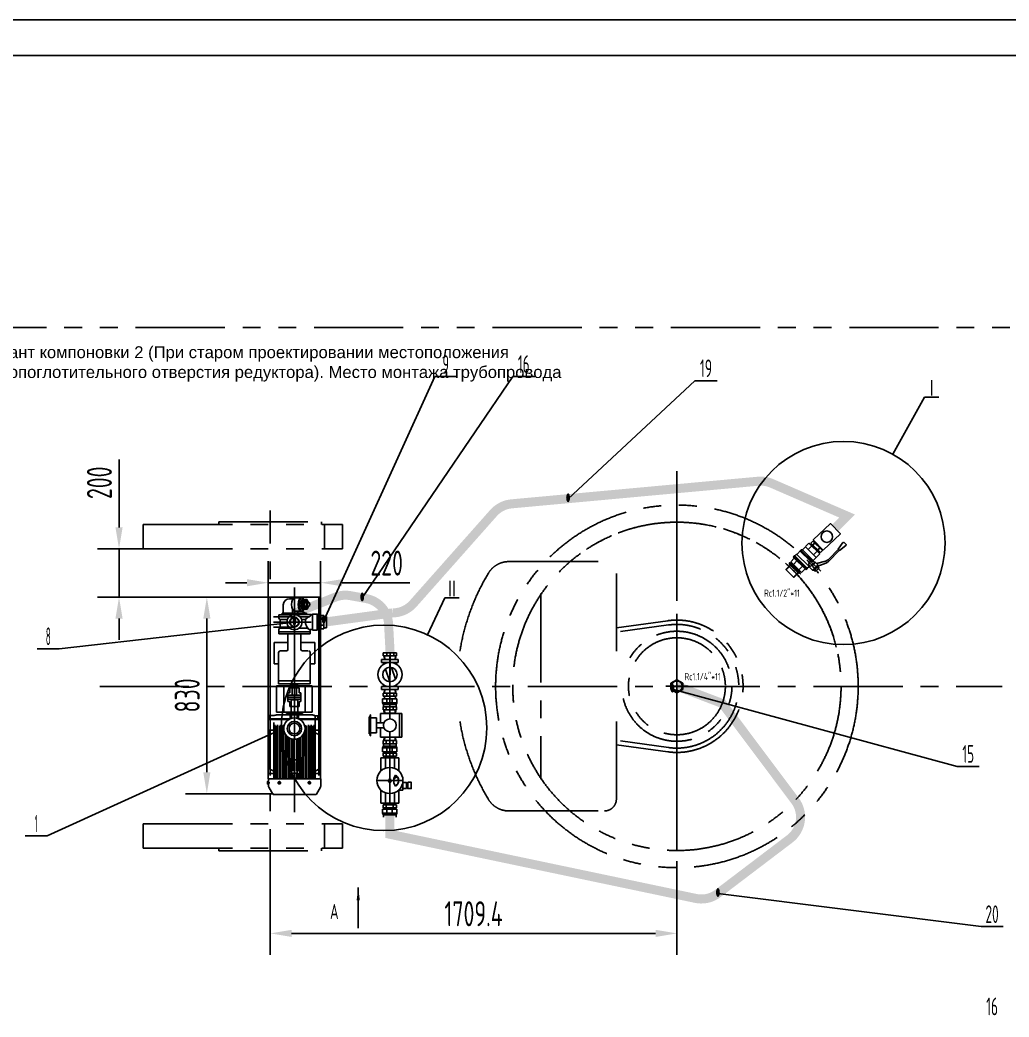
# Model space of a CAD drawing. Header units: millimetres. Extents: x 0 to 12600, y 0 to 8910.
# Drawn here: x 6326 to 10484, y 4719 to 8910 of the extents above; entities that cross this region are included whole.
import ezdxf
from ezdxf.enums import TextEntityAlignment as Align

# ---------------------------------------------------------------- set-up
doc = ezdxf.new("R2010")
doc.units = ezdxf.units.MM
doc.header["$LTSCALE"] = 300
for name, pattern in [('AM_ISO02W050x2', [3.75, 3, -0.75]), ('CENTER', [7, 4, -1, 1, -1]), ('CENTER2', [28.575, 19.05, -3.175, 3.175, -3.175]), ('F', [0.75, 0.5, -0.25]), ('G', [2, 1.25, -0.25, 0.25, -0.25]), ('K', [2.5, 1.25, -0.25, 0.25, -0.25, 0.25, -0.25])]:
    doc.linetypes.add(name, pattern=pattern)
for name, color, linetype in [('01', 7, 'Continuous'), ('02', 1, 'Continuous'), ('04', 2, 'F'), ('05', 4, 'G'), ('07', 6, 'K'), ('08', 1, 'Continuous'), ('1', 7, 'Continuous'), ('11', 3, 'Continuous'), ('2', 1, 'Continuous'), ('4', 4, 'CENTER'), ('图表层', 7, 'Continuous'), ('标注线', 3, 'Continuous'), ('虚线层', 2, 'AM_ISO02W050x2'), ('长中心线', 1, 'CENTER2')]:
    doc.layers.add(name, color=color, linetype=linetype)
doc.styles.get("Standard").update_dxf_attribs({"font": 'isocp', "width": 0.707, "bigfont": 'intecad.shx'})
doc.dimstyles.new('INTE', dxfattribs={"dimscale": 30, "dimtxt": 3.5, "dimasz": 3, "dimexe": 3, "dimexo": 0, "dimgap": 1, "dimtad": 1, "dimdsep": 46, "dimtxsty": 'Standard', "dimcen": 0, "dimclrd": 1, "dimclre": 1, "dimclrt": 3, "dimadec": 0, "dimazin": 0, "dimtfac": 1, "dimtmove": 0, "dimatfit": 0, "dimfxl": 1, "dimarcsym": 0})

# ---------------------------------------------------------------- blocks, each defined once
blk = doc.blocks.new('*U533')
at = {"layer": '01'}
for p, q in [((0, 27.7), (-25, 13.3)), ((-25, 13.3), (-25, 0)), ((-25, -13.3), (-25, 0)), ((25, 13.3), (0, 27.7)), ((25, 0), (25, 13.3)), ((25, 0), (25, -13.3)), ((0, -27.7), (-25, -13.3)), ((25, -13.3), (0, -27.7))]:
    blk.add_line(p, q, dxfattribs=at)
at = {"layer": '05'}
for p, q in [((-26.7, 0), (27.5, 0)), ((0, 29.3), (0, -28.9))]:
    blk.add_line(p, q, dxfattribs=at)
blk = doc.blocks.new('*D570')
at = {"layer": '08', "color": 1, "lineweight": -2}
for p, q in [((6742.7, 6776.8), (6742.7, 7062.3)), ((6844.7, 6686.8), (6652.7, 6686.8)), ((6742.7, 6483.9), (6742.7, 6686.8)), ((7370, 6483.9), (6652.7, 6483.9)), ((6742.7, 6393.9), (6742.7, 6303.9))]:
    blk.add_line(p, q, dxfattribs=at)
at = {"layer": '08', "color": 1}
for points in [[(6727.7, 6776.8), (6757.7, 6776.8), (6742.7, 6686.8)], [(6727.7, 6393.9), (6757.7, 6393.9), (6742.7, 6483.9)]]:
    blk.add_solid(points, dxfattribs=at)
at = {"layer": 'Defpoints', "color": 0}
for p in [(6742.7, 6686.8), (6844.7, 6686.8), (7370, 6483.9)]:
    blk.add_point(p, dxfattribs=at)
at = {"layer": '08', "color": 3, "insert": (6660.2, 6964.6), "char_height": 105, "attachment_point": 5, "rotation": 90}
blk.add_mtext('200', dxfattribs=at)
blk = doc.blocks.new('*D571')
at = {"layer": '08', "color": 1, "lineweight": -2}
for p, q in [((7378.3, 5369.9), (7378.3, 4980.7)), ((9087.7, 5374.7), (9087.7, 4980.7)), ((7468.3, 5070.7), (8997.7, 5070.7))]:
    blk.add_line(p, q, dxfattribs=at)
at = {"layer": '08', "color": 1}
for points in [[(7468.3, 5085.7), (7468.3, 5055.7), (7378.3, 5070.7)], [(8997.7, 5085.7), (8997.7, 5055.7), (9087.7, 5070.7)]]:
    blk.add_solid(points, dxfattribs=at)
at = {"layer": 'Defpoints', "color": 0}
for p in [(7378.3, 5369.9), (9087.7, 5374.7), (9087.7, 5070.7)]:
    blk.add_point(p, dxfattribs=at)
at = {"layer": '08', "color": 3, "insert": (8233, 5153.2), "char_height": 105, "attachment_point": 5}
blk.add_mtext('1709.4', dxfattribs=at)
blk = doc.blocks.new('4')
for p, q in [((-477.8, 88), (-477.8, 0)), ((-476.3, 90.7), (-447.5, 107.3)), ((-411.7, 109.2), (-440.5, 109.2)), ((-411.7, -110.8), (-411.7, 109.2)), ((-162.3, 110), (-162.3, 103.3)), ((-145.4, 92.5), (-145.4, 105.5)), ((-424.6, 60.1), (-431.7, 67.2)), ((-143.7, 76.2), (-143.7, -33.9)), ((-477.8, -89.7), (-477.8, 0)), ((-77.8, 12.3), (-77.8, -12.3)), ((-143.7, -76.7), (-143.7, -33.9)), ((-137.8, -33.9), (-143.7, -33.9)), ((-424.6, -60), (-431.7, -67.1)), ((-476.3, -92.3), (-447.5, -108.9)), ((-411.7, -110.8), (-440.5, -110.8)), ((-411.7, -110.8), (-411.7, -109.1)), ((-170.9, -89.7), (-170.8, -89.7))]:
    blk.add_line(p, q)
for centre in [(-428.6, 63.2), (-428.6, -63.1)]:
    blk.add_circle(centre, 5.08)
for centre, radius, start, end in [((-474.6, 88), 3.13, 120, 180), ((-440.5, 95), 14.1, 90, 120), ((-158.9, 76.7), 15.2, 357.7621, 27.4997), ((-158.9, -76.7), 15.2, 350.2892, 3.5101), ((-158.9, -76.7), 15.2, 350.2892, 3.5101), ((-474.6, -89.7), 3.13, 180, 240), ((-440.5, -96.7), 14.1, 240, 270)]:
    blk.add_arc(centre, radius, start, end)
at = {"layer": '01'}
for p, q in [((-433.7, 110.5), (-433.7, 113)), ((-433.7, 109.2), (-433.7, 110.5)), ((-433.7, 110.5), (-428.6, 110.5)), ((-428.6, 109.2), (-433.7, 109.2)), ((-429.3, 113.6), (-433.1, 113.6)), ((-429.3, 112.4), (-429.3, 113.6)), ((-429.3, 112.4), (-428.6, 112.4)), ((-428.6, 112.4), (-427.9, 112.4)), ((-428.6, 110.5), (-423.5, 110.5)), ((-423.5, 109.2), (-428.6, 109.2)), ((-427.9, 113.6), (-427.9, 112.4)), ((-424.1, 113.6), (-427.9, 113.6)), ((-423.5, 113), (-423.5, 110.5)), ((-423.5, 110.5), (-423.5, 109.2)), ((-411.7, 110), (-390.1, 110)), ((-208.9, 86.6), (-411.7, 86.6)), ((-390.1, 110), (-390.1, 86.6)), ((-379.9, 86.6), (-370.6, 105.7)), ((-370.6, 105.7), (-226.7, 105.7)), ((-218.8, 86.6), (-226.7, 105.7)), ((-175.9, 86.6), (-208.9, 86.6)), ((-207.2, 110), (-207.2, 86.6)), ((-162.3, 110), (-207.2, 110)), ((-159.8, 103.3), (-162.3, 103.3)), ((-162.3, 103.3), (-162.3, 23.4)), ((-432.6, 66.3), (-425.5, 59.2)), ((-189.4, 49.8), (-189.4, 45.8)), ((-388.4, 14.4), (-409.5, 14.4)), ((-409.5, 8.5), (-388.4, 8.5)), ((-143.7, -33.9), (-143.7, 34)), ((-137.8, -14), (-137.8, 17)), ((-79.5, 14), (-137.8, 14)), ((-79.5, 14), (-77.8, 12.3)), ((-79.5, -14), (-79.5, 14)), ((278.6, -71), (278.6, 0)), ((-409.5, -8.4), (-388.4, -8.4)), ((-388.4, -14.3), (-409.5, -14.3)), ((-162.3, -23.4), (-162.3, -86.6)), ((-137.8, -14), (-79.5, -14)), ((-79.5, -14), (-77.8, -12.3)), ((-432.6, -66.2), (-425.5, -59)), ((-189.4, -49.8), (-189.4, -45.8)), ((-159.8, -85.8), (-159.8, -79.3)), ((215, -71), (215, -63.5)), ((246.8, -76), (220, -76)), ((246.8, -76), (273.6, -76)), ((-208.9, -86.6), (-411.7, -86.6)), ((-411.7, -110), (-390.1, -110)), ((-390.1, -110), (-390.1, -86.6)), ((-379.9, -86.6), (-370.6, -105.7)), ((-370.6, -105.7), (-226.7, -105.7)), ((-218.8, -86.6), (-226.7, -105.7)), ((-175.9, -86.6), (-208.9, -86.6)), ((-207.2, -110), (-207.2, -86.6)), ((-163.2, -110), (-207.2, -110))]:
    blk.add_line(p, q, dxfattribs=at)
at = {"layer": '01', "ltscale": 8}
for p, q in [((72, 85.7), (72, 66.4)), ((72, 85.7), (161, 85.7)), ((161, 85.7), (161, 27.3)), ((-12.7, 66.4), (-12.7, 0)), ((119.2, 66.4), (-12.7, 66.4)), ((0, 66.4), (0, 0)), ((125.5, 60), (125.5, 52)), ((125.5, 57.1), (125.5, 33.6)), ((197.7, 0), (197.7, 65.8)), ((215.3, 65.8), (197.7, 65.8)), ((205.5, 65.8), (205.5, 0)), ((258, 59.4), (221.7, 59.4)), ((221.7, 59.4), (221.7, 19.5)), ((258, 59.4), (258, 29.8)), ((274.8, 65.8), (264.4, 65.8)), ((269.3, 65.8), (269.3, 22.4)), ((274.8, 65.8), (278, 65.8)), ((278, 65.8), (278, 0)), ((278, 51), (284.9, 51)), ((281.5, 51), (281.5, 0)), ((284.9, 51), (284.9, 0)), ((284.9, 46.8), (319.5, 46.8)), ((-18.6, 12.8), (-18.6, -12.8)), ((-18.6, 12.8), (-12.7, 12.8)), ((-12.7, -66.4), (-12.7, 0)), ((0, -66.4), (0, 0)), ((131.9, 27.3), (197.7, 27.3)), ((197.7, -65.5), (197.7, 0)), ((205.5, -65.5), (205.5, 0)), ((281.5, -51), (281.5, 0)), ((299.5, 7.7), (284.9, 7.7)), ((284.9, -51), (284.9, 0)), ((292.4, 0), (292.4, -31.6)), ((345, 21.3), (345, 6.2)), ((349.4, 0), (349.4, -31.6)), ((-18.6, -12.8), (-12.7, -12.8)), ((125.5, -57.1), (125.5, -33.6)), ((131.9, -27.3), (197.7, -27.3)), ((161, -27.3), (161, -85.7)), ((221.7, -19.5), (221.7, -53.6)), ((258, -36.3), (258, -44.9)), ((269.3, -22.4), (269.3, -61.6)), ((292.4, -12.3), (284.9, -16.2)), ((293.3, -34.4), (284.9, -43.5)), ((320.9, -24.9), (300.8, -31.5)), ((320.9, -27.1), (300.8, -33.8)), ((300.8, -31.5), (300.8, -45.8)), ((300.8, -38.6), (300.8, -53)), ((320.9, -34.8), (307.3, -39.8)), ((320.9, -36.8), (307.3, -41.7)), ((307.3, -39.8), (307.3, -49.9)), ((320.9, -24.9), (341.1, -31.5)), ((320.9, -24.9), (320.9, -27.1)), ((320.9, -24.9), (320.9, -27.1)), ((320.9, -27.1), (341.1, -33.8)), ((320.9, -32), (320.9, -34.3)), ((320.9, -32), (320.9, -34.3)), ((320.9, -34.8), (334.5, -39.8)), ((320.9, -36.8), (334.5, -41.7)), ((334.5, -39.8), (334.5, -49.9)), ((341.1, -31.5), (341.1, -45.8)), ((341.1, -38.6), (341.1, -53)), ((119.2, -66.4), (-12.7, -66.4)), ((72, -66.4), (72, -85.7)), ((215, -65.5), (197.7, -65.5)), ((278.6, -51), (284.9, -51)), ((305.3, -54.9), (300.8, -53.4)), ((311.8, -51.6), (307.3, -49.9)), ((311.8, -45.8), (311.8, -60.7)), ((329.8, -45.8), (329.8, -60.2)), ((329.8, -51.7), (334.5, -49.9)), ((336.5, -54.9), (341.1, -53.4)), ((72, -85.7), (161, -85.7))]:
    blk.add_line(p, q, dxfattribs=at)
at = {"layer": '01', "color": 4, "linetype": 'CENTER', "ltscale": 8}
blk.add_line((246.8, 69.8), (246.8, -69.8), dxfattribs=at)
at = {"layer": '01'}
for centre, radius in [((-200.7, 0), 45), ((-200.7, 0), 30.2), ((-200.7, 0), 22.5), ((246.8, 0), 31.8), ((246.8, 0), 18.5)]:
    blk.add_circle(centre, radius, dxfattribs=at)
for centre, radius, start, end in [((-433.1, 113), 0.612, 90, 179.9572), ((-424.1, 113), 0.612, 0.0428, 90), ((253, -36.3), 5, 0, 99.7143), ((-158.9, -76.7), 15.2, 319.7287, 350.1542), ((220, -63.5), 5, 125.8678, 180), ((220, -71), 5, 180, 270), ((216.7, -53.6), 5, 305.1437, 0), ((263, -44.9), 5, 180, 235.0299), ((273.6, -71), 5, 270, 0)]:
    blk.add_arc(centre, radius, start, end, dxfattribs=at)
at = {"layer": '01', "ltscale": 8}
for centre, radius, start, end in [((119.2, 60), 6.37, 0, 90), ((215.3, 59.4), 6.37, 0, 90), ((264.4, 59.4), 6.37, 90, 180), ((319.5, 21.3), 25.5, 0, 90), ((131.9, 33.6), 6.37, 180, 270), ((131.9, -33.6), 6.37, 90, 180), ((119.2, -60), 6.37, 270, 0)]:
    blk.add_arc(centre, radius, start, end, dxfattribs=at)
for centre, major_axis, ratio, start_param, end_param in [((320.9, 0), (-28.5, 0), 0.409375, 3.141593, 6.283185), ((320.9, -27.8), (-28.5, 0), 0.409375, 2.35649, 7.068288), ((320.9, -31.6), (-28.5, 0), 0.409375, 2.35649, 7.068288), ((320.9, -45.8), (-20.1, 0), 0.714833, 2.030456, 7.383194)]:
    blk.add_ellipse(centre, major_axis=major_axis, ratio=ratio, start_param=start_param, end_param=end_param, dxfattribs=at)
for centre in [(320.9, -45.8), (320.9, -60.2)]:
    blk.add_ellipse(centre, major_axis=(9.05, 0), ratio=0.505987, dxfattribs=at)
at = {"layer": '01'}
for points, knots in [([(217.1, -59.5), (222.5, -55.6), (231.6, -49.4), (246.2, -45), (261.4, -47), (268.3, -58.7), (272.7, -69.2), (277.1, -70.3), (278.6, -70.5)], [4.070801, 4.070801, 4.070801, 4.070801, 23.931963, 37.076918, 49.261635, 66.195937, 75.740076, 80.078178, 80.078178, 80.078178, 80.078178]), ([(260.1, -49), (264.2, -51.8), (268.5, -59.3), (272.7, -69.2), (277.1, -70.3), (278.6, -70.5)], [50.985473, 50.985473, 50.985473, 50.985473, 66.195937, 75.740076, 80.078178, 80.078178, 80.078178, 80.078178])]:
    blk.add_open_spline(points, degree=3, knots=knots, dxfattribs=at)
blk.add_open_spline([(217.1, -59.5), (217.9, -58.9), (218.7, -58.3), (219.5, -57.7)], degree=3, dxfattribs=at)
at = {"layer": '04', "color": 0, "linetype": 'ByBlock', "ltscale": 8}
for p, q in [((-59.8, 9.1), (-59.8, -9.1)), ((-59.8, 9.1), (-18.6, 9.1)), ((-59.8, -9.1), (-18.6, -9.1))]:
    blk.add_line(p, q, dxfattribs=at)
at = {"layer": '04'}
blk.add_arc((-158.9, -76.7), 15.2, 319.7287, 350.1542, dxfattribs=at)
at = {"layer": '05'}
for p, q in [((-428.6, 115.9), (-428.6, 103.7)), ((-428.6, 112.3), (-428.6, 107.6)), ((-424.2, 58.8), (-433.5, 68.1)), ((-428.6, 63.2), (-433, 58.8)), ((-428.6, 63.2), (-424.2, 67.6)), ((-424.2, -58.7), (-433.5, -68)), ((-428.6, -63.1), (-433, -58.7)), ((-428.6, -63.1), (-424.2, -67.5))]:
    blk.add_line(p, q, dxfattribs=at)
at = {"layer": '05', "ltscale": 30}
blk.add_line((-552.5, 0), (392.6, 0), dxfattribs=at)
at = {"layer": '1'}
for p, q in [((-409.5, 84.4), (-401.9, 84.1)), ((-409.5, 80.4), (-409.5, 84.4)), ((-257.7, 84.3), (-409.5, 84.4)), ((-401.9, 84.1), (-395.1, 84.1)), ((-401.9, 84.1), (-401.9, 80.7)), ((-395.1, 84.1), (-391.8, 83.7)), ((-395.1, 84.1), (-395.1, 80.7)), ((-189.4, 84.2), (-257.7, 84.3)), ((-207.2, 83.5), (-189.4, 84.2)), ((-189.4, 80.1), (-189.4, 84.2)), ((-145.4, 107.5), (-159.8, 107.5)), ((-159.8, 18.6), (-159.8, 107.5)), ((-158.1, 107.5), (-149.6, 107.5)), ((-145.4, 88.8), (-145.4, 107.5)), ((-145.4, 83.8), (-145.4, 107.5)), ((-409.5, 80.4), (-401.9, 80.7)), ((-409.5, 80.4), (-257.7, 80.2)), ((-409.5, 73.3), (-212.5, 73.5)), ((-409.5, 73.3), (-401.9, 73)), ((-409.5, 73.3), (-409.5, 69.3)), ((-409.5, 69.3), (-401.9, 69.6)), ((-207.2, 69.3), (-409.5, 69.3)), ((-409.5, 61.5), (-197.4, 61.7)), ((-409.5, 61.5), (-401.9, 61.2)), ((-409.5, 61.5), (-409.5, 57.4)), ((-409.5, 57.4), (-401.9, 57.7)), ((-193.5, 57.6), (-409.5, 57.4)), ((-409.5, 49.2), (-189.4, 49.8)), ((-409.5, 49.2), (-401.9, 48.9)), ((-409.5, 49.2), (-409.5, 45.2)), ((-189.4, 45.8), (-409.5, 45.2)), ((-409.5, 45.2), (-401.9, 45.5)), ((-401.9, 80.7), (-395.1, 80.7)), ((-401.9, 69.6), (-401.9, 73)), ((-401.9, 73), (-395.1, 73)), ((-401.9, 69.6), (-395.1, 69.6)), ((-401.9, 57.7), (-401.9, 61.2)), ((-401.9, 61.2), (-395.1, 61.2)), ((-401.9, 57.7), (-395.1, 57.7)), ((-401.9, 45.5), (-401.9, 48.9)), ((-401.9, 48.9), (-395.1, 48.9)), ((-401.9, 45.5), (-395.1, 45.5)), ((-395.1, 80.7), (-391.8, 81.2)), ((-395.1, 69.6), (-395.1, 73)), ((-395.1, 73), (-391.8, 72.5)), ((-395.1, 69.6), (-391.8, 69.9)), ((-395.1, 57.7), (-395.1, 61.2)), ((-395.1, 61.2), (-391.8, 60.6)), ((-395.1, 57.7), (-391.8, 58.1)), ((-395.1, 45.5), (-395.1, 48.9)), ((-395.1, 48.9), (-391.8, 48.4)), ((-395.1, 45.5), (-391.8, 45.9)), ((-391.8, 83.7), (-257.7, 83.6)), ((-391.8, 83.7), (-391.8, 81.2)), ((-257.7, 81), (-391.8, 81.2)), ((-211.3, 72.7), (-391.8, 72.5)), ((-391.8, 69.9), (-391.8, 72.5)), ((-391.8, 69.9), (-207.5, 70.2)), ((-197, 61.3), (-391.8, 60.6)), ((-391.8, 58.1), (-391.8, 60.6)), ((-391.8, 58.1), (-193.6, 57.8)), ((-189.4, 49.1), (-391.8, 48.4)), ((-391.8, 45.9), (-391.8, 48.4)), ((-391.8, 45.9), (-189.4, 46.5)), ((-257.7, 83.6), (-207.2, 83.5)), ((-207.2, 81), (-257.7, 81)), ((-257.7, 80.2), (-189.4, 80.1)), ((-212.5, 73.5), (-189.4, 73.5)), ((-207.2, 72.7), (-211.3, 72.7)), ((-207.5, 70.2), (-207.2, 70.2)), ((-207.2, 83.5), (-207.2, 81)), ((-207.2, 81), (-189.4, 80.1)), ((-207.2, 72.7), (-189.4, 73.5)), ((-207.2, 70.2), (-207.2, 72.7)), ((-207.2, 70.2), (-189.4, 69.5)), ((-189.4, 69.5), (-206.5, 69.4)), ((-197.4, 61.7), (-189.4, 61.7)), ((-197, 61.3), (-189.4, 61.7)), ((-193.6, 57.8), (-189.4, 57.6)), ((-189.4, 57.6), (-193.5, 57.6)), ((-189.4, 73.5), (-189.4, 69.5)), ((-189.4, 61.7), (-189.4, 57.6)), ((-409.5, 37.3), (-225.1, 37.9)), ((-409.5, 37.3), (-401.9, 37)), ((-409.5, 37.3), (-409.5, 33.2)), ((-230.5, 33.8), (-409.5, 33.2)), ((-409.5, 33.2), (-401.9, 33.6)), ((-409.5, 25.4), (-237.5, 26)), ((-409.5, 25.4), (-409.5, 21.4)), ((-240, 21.9), (-409.5, 21.4)), ((-409.5, -14.3), (-409.5, 14.4)), ((-401.9, 33.6), (-401.9, 37)), ((-401.9, 37), (-395.1, 37)), ((-401.9, 33.6), (-395.1, 33.6)), ((-401.9, 25.1), (-395.1, 25.1)), ((-401.9, 21.7), (-395.1, 21.7)), ((-395.1, 33.6), (-395.1, 37)), ((-395.1, 37), (-391.8, 36.5)), ((-395.1, 33.6), (-391.8, 33.9)), ((-395.1, 21.7), (-395.1, 25.1)), ((-395.1, 25.1), (-391.8, 24.6)), ((-395.1, 21.7), (-391.8, 22.1)), ((-226.2, 37.1), (-391.8, 36.5)), ((-391.8, 33.9), (-391.8, 36.5)), ((-391.8, 33.9), (-229.6, 34.5)), ((-238, 25.2), (-391.8, 24.6)), ((-391.8, 22.1), (-391.8, 24.6)), ((-391.8, 22.1), (-239.6, 22.6)), ((-388.4, 14.4), (-388.4, 0)), ((-388.4, -14.3), (-388.4, 0.1)), ((-379.9, 9.9), (-379.9, 13.8)), ((-371.5, 13.4), (-379.9, 13.8)), ((-379.9, 13.8), (-243.6, 13.8)), ((-371.5, 10.3), (-379.9, 9.9)), ((-244.6, 9.9), (-379.9, 9.9)), ((-379.9, 0), (-379.9, 2)), ((-371.5, 1.6), (-379.9, 2)), ((-379.9, 2), (-245.7, 2)), ((-379.9, 0.1), (-379.9, -1.9)), ((-371.5, 13.4), (-371.5, 11.9)), ((-243.7, 13.4), (-371.5, 13.4)), ((-371.5, 10.3), (-371.5, 11.9)), ((-244.5, 10.3), (-371.5, 10.3)), ((-371.5, 1.6), (-371.5, 0)), ((-245.7, 1.6), (-371.5, 1.6)), ((-371.5, -1.5), (-371.5, 0.1)), ((-143.7, 17.5), (-157.1, 17.5)), ((-156.1, 12), (-143.7, 12)), ((-137.8, 34), (-143.7, 34)), ((-137.8, 0), (-137.8, 34)), ((-137.8, -33.9), (-137.8, 0)), ((-409.5, -25.4), (-409.5, -21.4)), ((-240, -21.9), (-409.5, -21.4)), ((-409.5, -25.4), (-237.5, -26)), ((-409.5, -37.3), (-409.5, -33.2)), ((-409.5, -33.2), (-401.9, -33.6)), ((-230.5, -33.8), (-409.5, -33.2)), ((-409.5, -37.3), (-401.9, -37)), ((-409.5, -37.3), (-225.1, -37.9)), ((-401.9, -21.7), (-395.1, -21.7)), ((-401.9, -25.1), (-395.1, -25.1)), ((-401.9, -33.6), (-401.9, -37)), ((-401.9, -33.6), (-395.1, -33.6)), ((-401.9, -37), (-395.1, -37)), ((-395.1, -21.7), (-395.1, -25.1)), ((-395.1, -21.7), (-391.8, -22.1)), ((-395.1, -25.1), (-391.8, -24.6)), ((-395.1, -33.6), (-395.1, -37)), ((-395.1, -33.6), (-391.8, -33.9)), ((-395.1, -37), (-391.8, -36.5)), ((-391.8, -22.1), (-391.8, -24.6)), ((-391.8, -22.1), (-239.6, -22.6)), ((-238, -25.2), (-391.8, -24.6)), ((-391.8, -33.9), (-391.8, -36.5)), ((-391.8, -33.9), (-229.6, -34.5)), ((-226.2, -37.1), (-391.8, -36.5)), ((-371.5, -1.5), (-379.9, -1.9)), ((-379.9, -1.9), (-343.9, -1.9)), ((-379.9, -9.9), (-379.9, -13.8)), ((-371.5, -10.3), (-379.9, -9.9)), ((-244.6, -9.9), (-379.9, -9.9)), ((-371.5, -13.4), (-379.9, -13.8)), ((-379.9, -13.8), (-243.6, -13.8)), ((-343.9, -1.5), (-371.5, -1.5)), ((-371.5, -10.3), (-371.5, -11.9)), ((-244.5, -10.3), (-371.5, -10.3)), ((-371.5, -13.4), (-371.5, -11.9)), ((-243.7, -13.4), (-371.5, -13.4)), ((-162.3, -96.5), (-162.3, -23.4)), ((-159.8, -98.4), (-159.8, -18.6)), ((-143.7, -17.5), (-157.1, -17.5)), ((-156.1, -12), (-143.7, -12)), ((-409.5, -49.2), (-409.5, -45.2)), ((-409.5, -45.2), (-401.9, -45.5)), ((-189.4, -45.8), (-409.5, -45.2)), ((-409.5, -49.2), (-401.9, -48.9)), ((-409.5, -49.2), (-189.4, -49.8)), ((-409.5, -61.5), (-409.5, -57.4)), ((-409.5, -57.4), (-401.9, -57.7)), ((-193.5, -57.6), (-409.5, -57.4)), ((-409.5, -61.5), (-401.9, -61.2)), ((-409.5, -61.5), (-197.4, -61.7)), ((-409.5, -73.3), (-409.5, -69.3)), ((-409.5, -69.3), (-401.9, -69.6)), ((-207.2, -69.3), (-409.5, -69.3)), ((-409.5, -73.3), (-401.9, -73)), ((-409.5, -73.3), (-212.5, -73.5)), ((-409.5, -80.4), (-225.9, -80.2)), ((-409.5, -80.4), (-409.5, -84.4)), ((-409.5, -80.4), (-401.9, -80.7)), ((-401.9, -45.5), (-401.9, -48.9)), ((-401.9, -45.5), (-395.1, -45.5)), ((-401.9, -48.9), (-395.1, -48.9)), ((-401.9, -57.7), (-401.9, -61.2)), ((-401.9, -57.7), (-395.1, -57.7)), ((-401.9, -61.2), (-395.1, -61.2)), ((-401.9, -69.6), (-401.9, -73)), ((-401.9, -69.6), (-395.1, -69.6)), ((-401.9, -73), (-395.1, -73)), ((-401.9, -80.7), (-395.1, -80.7)), ((-401.9, -84.1), (-401.9, -80.7)), ((-395.1, -45.5), (-395.1, -48.9)), ((-395.1, -45.5), (-391.8, -45.9)), ((-395.1, -48.9), (-391.8, -48.4)), ((-395.1, -57.7), (-395.1, -61.2)), ((-395.1, -57.7), (-391.8, -58.1)), ((-395.1, -61.2), (-391.8, -60.6)), ((-395.1, -69.6), (-395.1, -73)), ((-395.1, -69.6), (-391.8, -69.9)), ((-395.1, -73), (-391.8, -72.5)), ((-395.1, -80.7), (-391.8, -81.2)), ((-395.1, -84.1), (-395.1, -80.7)), ((-395.1, -84.1), (-391.8, -83.7)), ((-391.8, -45.9), (-391.8, -48.4)), ((-391.8, -45.9), (-189.4, -46.5)), ((-189.4, -49.1), (-391.8, -48.4)), ((-391.8, -58.1), (-193.6, -57.8)), ((-391.8, -58.1), (-391.8, -60.6)), ((-197, -61.3), (-391.8, -60.6)), ((-391.8, -69.9), (-391.8, -72.5)), ((-391.8, -69.9), (-207.5, -70.2)), ((-211.3, -72.7), (-391.8, -72.5)), ((-228, -81), (-391.8, -81.2)), ((-391.8, -83.7), (-391.8, -81.2)), ((-391.8, -83.7), (-287.3, -83.6)), ((-287.3, -83.6), (-207.2, -83.5)), ((-207.2, -81), (-228, -81)), ((-225.9, -80.2), (-189.4, -80.1)), ((-212.5, -73.5), (-189.4, -73.5)), ((-207.2, -72.7), (-211.3, -72.7)), ((-207.5, -70.2), (-207.2, -70.2)), ((-207.2, -70.2), (-189.4, -69.5)), ((-207.2, -70.2), (-207.2, -72.7)), ((-207.2, -72.7), (-189.4, -73.5)), ((-207.2, -81), (-189.4, -80.1)), ((-207.2, -83.5), (-207.2, -81)), ((-207.2, -83.5), (-189.4, -84.2)), ((-189.4, -69.5), (-206.5, -69.4)), ((-197.4, -61.7), (-189.4, -61.7)), ((-197, -61.3), (-189.4, -61.7)), ((-193.6, -57.8), (-189.4, -57.6)), ((-189.4, -57.6), (-193.5, -57.6)), ((-189.4, -61.7), (-189.4, -57.6)), ((-189.4, -73.5), (-189.4, -69.5)), ((-189.4, -80.1), (-189.4, -84.2)), ((-163.2, -74.2), (-163.2, -110)), ((-163.2, -74.2), (-159.8, -74.2)), ((-409.5, -84.4), (-401.9, -84.1)), ((-228, -84.3), (-409.5, -84.4)), ((-401.9, -84.1), (-395.1, -84.1)), ((-189.4, -84.2), (-228, -84.2)), ((-147.3, -86.6), (-175.9, -86.6)), ((-163.2, -96.5), (-162.3, -96.5)), ((-162.3, -91), (-162.3, -95.2)), ((-147.1, -98.4), (-159.8, -98.4)), ((-147.1, -86.4), (-147.1, -98.4))]:
    blk.add_line(p, q, dxfattribs=at)
at = {"layer": '2'}
blk.add_line((-145.4, 107.5), (-145.4, 104.1), dxfattribs=at)
at = {"layer": '4'}
for p, q in [((-257.7, 82.8), (-411.6, 82.8)), ((-208.6, 70.9), (-411.6, 70.9)), ((-194.9, 59), (-411.6, 59.1)), ((-189.4, 47.2), (-411.6, 47.2)), ((-184.5, 82.7), (-257.7, 82.8)), ((-184.5, 70.9), (-208.6, 70.9)), ((-184.5, 59), (-194.8, 59)), ((-184.5, 47.2), (-185.5, 47.2)), ((-239.1, 23.5), (-411.7, 23.5)), ((-228.6, 35.4), (-411.6, 35.4)), ((-244.1, 11.9), (-384.7, 11.9)), ((-239.1, -23.5), (-411.7, -23.5)), ((-228.6, -35.4), (-411.6, -35.4)), ((-244.1, -11.9), (-384.7, -11.9)), ((-189.4, -47.2), (-411.6, -47.2)), ((-194.9, -59), (-411.6, -59.1)), ((-208.6, -70.9), (-411.6, -70.9)), ((-228, -82.7), (-411.6, -82.8)), ((-184.5, -82.7), (-228, -82.7)), ((-184.5, -70.9), (-208.6, -70.9)), ((-184.5, -59), (-194.8, -59))]:
    blk.add_line(p, q, dxfattribs=at)
at = {"layer": '4', "ltscale": 5}
for p, q in [((-332.5, 7.7), (-332.5, -7.3)), ((-69.9, 0), (-155.7, 0)), ((-265.4, -74.9), (-250.3, -74.9))]:
    blk.add_line(p, q, dxfattribs=at)
at = {"layer": '图表层'}
for p, q in [((-398.4, 110), (351.6, 110)), ((351.6, 110), (351.6, -110)), ((-398.4, -110), (351.6, -110))]:
    blk.add_line(p, q, dxfattribs=at)
at = {"layer": '标注线'}
for p, q in [((-21.8, 75), (-131.8, 75)), ((-131.8, 75), (-131.8, -75)), ((-21.8, 45), (-131.8, 45)), ((-21.8, 75), (-21.8, -75)), ((-21.8, -45), (-131.8, -45)), ((-21.8, -75), (-131.8, -75))]:
    blk.add_line(p, q, dxfattribs=at)
at = {"layer": '虚线层', "ltscale": 8}
for p, q in [((-398.4, 102), (351.6, 102)), ((-398.4, -102), (351.6, -102))]:
    blk.add_line(p, q, dxfattribs=at)
at = {"layer": '虚线层', "ltscale": 3}
blk.add_circle((246.8, 0), 20, dxfattribs=at)
at = {"layer": '长中心线', "color": 0, "linetype": 'ByBlock'}
for p, q in [((-107.8, -20), (-107.8, 20)), ((-107.8, 20), (-86.8, 20)), ((-86.8, 20), (-86.8, 27.5)), ((-86.8, 27.5), (-50.8, 27.5)), ((-77.8, 27.5), (-77.8, -27.5)), ((-59.8, 27.5), (-59.8, -27.5)), ((-50.8, 27.5), (-50.8, 20)), ((-50.8, 20), (-29.8, 20)), ((-29.8, 20), (-29.8, -20)), ((-86.8, -20), (-107.8, -20)), ((-86.8, -27.5), (-86.8, -20)), ((-50.8, -27.5), (-86.8, -27.5)), ((-29.8, -20), (-50.8, -20)), ((-50.8, -20), (-50.8, -27.5))]:
    blk.add_line(p, q, dxfattribs=at)
at = {"layer": '长中心线', "color": 4, "linetype": 'CENTER'}
blk.add_line((-68.8, 28.3), (-68.8, -29.7), dxfattribs=at)
blk = doc.blocks.new('s')
at = {"layer": '01'}
for p, q in [((-127, 35), (-114.5, 35)), ((-127, 35), (-127, -35)), ((-114.5, 35), (-114.5, -35)), ((-114.5, 27.5), (-106.5, 27.5)), ((-93.1, 6.1), (-43.4, 22.6)), ((-86.7, -19.4), (-33.2, 0)), ((-12.5, 27.5), (-20.5, 27.5)), ((-12.5, 35), (0, 35)), ((-12.5, 35), (-12.5, -35)), ((0, 35), (0, -35)), ((-127, -35), (-114.5, -35)), ((-114.5, -27.5), (-106.5, -27.5)), ((-12.5, -27.5), (-20.5, -27.5)), ((-12.5, -35), (0, -35))]:
    blk.add_line(p, q, dxfattribs=at)
for radius in [51, 30.3]:
    blk.add_circle((-63.5, 0), radius, dxfattribs=at)
at = {"layer": '05', "color": 4, "linetype": 'G'}
blk.add_line((-144.5, 0), (17.5, 0), dxfattribs=at)
blk = doc.blocks.new('1')
at = {"layer": '01'}
for p, q in [((-104.6, 55), (-64.6, 55)), ((-64.6, 55), (-64.6, 35)), ((-199.6, 38.1), (-144.3, 38.1)), ((-199.6, 38.1), (-199.6, -38.1)), ((-199.6, 19.1), (-156.2, 19.1)), ((-114.9, 16.6), (-127.5, 23.1)), ((-125.5, 26.4), (-122.6, 24.7)), ((-114.9, 16.6), (-121.6, 30.7)), ((-121.6, 30.7), (-109.1, 16.6)), ((-117.7, 33.5), (-115.2, 29.2)), ((-114.9, 16.6), (-93.6, 16.6)), ((-101.3, 3), (-111.7, 3)), ((-111.7, 3), (-111.7, -2.5)), ((-107.4, 37.1), (-107.2, 32.6)), ((-101.3, 5.1), (-101.3, 3)), ((-94.7, 0), (-101.3, 5.1)), ((-101.3, -6.1), (-94.7, 0)), ((-96.5, 36.1), (-98.2, 31.6)), ((-93.6, 16.6), (-81, 23.1)), ((-87.6, 31.2), (-90.3, 28.7)), ((-82.7, 25.9), (-86.6, 23.9)), ((-9.6, 38.1), (-64.9, 38.1)), ((-9.6, 19.1), (-53, 19.1)), ((-9.6, 38.1), (-9.6, -38.1)), ((-199.6, -19.1), (-156.2, -19.1)), ((-199.6, -38.1), (-144.3, -38.1)), ((-111.7, -2.5), (-101.3, -2.5)), ((-101.3, -2.5), (-101.3, -6.1)), ((-9.6, -38.1), (-64.9, -38.1)), ((-9.6, -19.1), (-53, -19.1))]:
    blk.add_line(p, q, dxfattribs=at)
for points in [[(-97.4, 75.4), (-70.9, 75.4), (-70.9, 90), (-97.4, 90)], [(-96.3, 55), (-71.2, 55), (-71.2, 69.7), (-96.3, 69.7)], [(-92.7, 69.7), (-74.8, 69.7), (-74.8, 75.4), (-92.7, 75.4)]]:
    blk.add_lwpolyline(points, close=True, dxfattribs=at)
blk.add_circle((-104.6, 0), 55, dxfattribs=at)
blk.add_arc((-104.3, 11.1), 26.2, 27.3251, 152.6749, dxfattribs=at)
at = {"layer": '05', "color": 4, "linetype": 'G', "ltscale": 2}
for p, q in [((-104.6, 50.8), (-104.6, -57.9)), ((-195.4, 0), (0, 0))]:
    blk.add_line(p, q, dxfattribs=at)
blk = doc.blocks.new('*D578')
at = {"layer": '08', "color": 1, "lineweight": -2}
for p, q in [((7370, 6483.9), (7370, 6634.6)), ((7590, 6483.9), (7590, 6634.6)), ((7280, 6544.6), (7190, 6544.6)), ((7370, 6544.6), (7590, 6544.6)), ((7680, 6544.6), (7965.5, 6544.6))]:
    blk.add_line(p, q, dxfattribs=at)
at = {"layer": '08', "color": 1}
for points in [[(7280, 6559.6), (7280, 6529.6), (7370, 6544.6)], [(7680, 6559.6), (7680, 6529.6), (7590, 6544.6)]]:
    blk.add_solid(points, dxfattribs=at)
at = {"layer": 'Defpoints', "color": 0}
for p in [(7590, 6544.6), (7370, 6483.9), (7590, 6483.9)]:
    blk.add_point(p, dxfattribs=at)
at = {"layer": '08', "color": 3, "insert": (7867.7, 6627.1), "char_height": 105, "attachment_point": 5}
blk.add_mtext('220', dxfattribs=at)
blk = doc.blocks.new('*D579')
at = {"layer": '08', "color": 1, "lineweight": -2}
for p, q in [((7370, 6483.9), (7021.8, 6483.9)), ((7111.8, 6393.9), (7111.8, 5747.7)), ((7391.9, 5657.7), (7021.8, 5657.7))]:
    blk.add_line(p, q, dxfattribs=at)
at = {"layer": '08', "color": 1}
for points in [[(7096.8, 6393.9), (7126.8, 6393.9), (7111.8, 6483.9)], [(7096.8, 5747.7), (7126.8, 5747.7), (7111.8, 5657.7)]]:
    blk.add_solid(points, dxfattribs=at)
at = {"layer": 'Defpoints', "color": 0}
for p in [(7370, 6483.9), (7111.8, 5657.7), (7391.9, 5657.7)]:
    blk.add_point(p, dxfattribs=at)
at = {"layer": '08', "color": 3, "insert": (7029.3, 6070.8), "char_height": 105, "attachment_point": 5, "rotation": 90}
blk.add_mtext('830', dxfattribs=at)
blk = doc.blocks.new('*U598')
at = {"layer": '01'}
blk.add_lwpolyline([(415, 292), (25, 292)], dxfattribs=at)
at = {"layer": '02'}
blk.add_lwpolyline([(420, 297), (0, 297)], dxfattribs=at)

msp = doc.modelspace()

# ---------------------------------------------------------------- linework, layer by layer
for p, q in [((9642.901, 6710.946), (9615.503, 6682.917)), ((9688.317, 6666.554), (9642.901, 6710.946)), ((9643.256, 6710.599), (9687.962, 6666.901)), ((9688.721, 6665.492), (9644.015, 6709.19)), ((9785.532, 6713.24), (9765.659, 6686.109)), ((9798.552, 6705.302), (9790.049, 6713.612)), ((9591.188, 6663.318), (9610.286, 6682.857)), ((9657.583, 6634.133), (9609.04, 6681.582)), ((9610.286, 6682.857), (9615.503, 6682.917)), ((9660.92, 6638.524), (9615.503, 6682.917)), ((9673.359, 6651.25), (9627.942, 6695.642)), ((9654.255, 6699.848), (9639.297, 6684.544)), ((9660.92, 6638.524), (9688.317, 6666.554)), ((9662.005, 6662.348), (9676.963, 6677.652)), ((9770.676, 6681.204), (9724.844, 6634.314)), ((9766.594, 6685.195), (9725.937, 6643.601)), ((9771.611, 6680.29), (9765.659, 6686.109)), ((9798.282, 6700.777), (9771.611, 6680.29)), ((9566.011, 6632.283), (9580.97, 6647.586)), ((9566.011, 6632.283), (9611.428, 6587.89)), ((9579.728, 6654.713), (9576.773, 6651.689)), ((9576.773, 6651.689), (9630.583, 6599.091)), ((9577.365, 6621.185), (9592.324, 6636.488)), ((9579.101, 6655.325), (9580.83, 6657.093)), ((9579.101, 6655.325), (9634.166, 6601.503)), ((9583.313, 6657.122), (9580.83, 6657.093)), ((9583.313, 6657.122), (9589.35, 6663.297)), ((9583.313, 6657.122), (9635.866, 6605.754)), ((9589.35, 6663.297), (9591.188, 6663.318)), ((9641.881, 6613.768), (9591.188, 6663.318)), ((9657.339, 6617.279), (9669.447, 6629.666)), ((9658.537, 6621.928), (9665.95, 6629.511)), ((9660.972, 6633.94), (9660.92, 6638.524)), ((9664.921, 6628.459), (9666.632, 6626.786)), ((9674.111, 6625.107), (9712.437, 6635.644)), ((9713.935, 6627.199), (9680.074, 6614.486)), ((9615.032, 6614.292), (9600.073, 6598.988)), ((9626.386, 6603.194), (9611.428, 6587.89)), ((9633.539, 6602.115), (9630.583, 6599.091)), ((9634.166, 6601.503), (9635.894, 6603.271)), ((9635.866, 6605.754), (9641.902, 6611.93)), ((9635.894, 6603.271), (9635.866, 6605.754)), ((9641.881, 6613.768), (9643.511, 6615.436)), ((9641.902, 6611.93), (9641.881, 6613.768)), ((9646.996, 6612.03), (9654.673, 6619.885)), ((9654.673, 6619.885), (9657.339, 6617.279)), ((9665.618, 6597.214), (9658.156, 6597.548)), ((9680.231, 6612.164), (9679.727, 6619.617)), ((7912.77, 6222.192), (7850.255, 6222.192)), ((7912.77, 6095.192), (7850.255, 6095.192)), ((7849.916, 5995.295), (7912.431, 5995.295)), ((7849.916, 5895.295), (7912.431, 5895.295))]:
    msp.add_line(p, q)
for points in [[(9664.995, 6630.444), (9666.781, 6632.272), (9679.727, 6619.617), (9658.156, 6597.548), (9645.21, 6610.203), (9646.996, 6612.03)], [(9661.511, 6633.85), (9667.661, 6627.838), (9657.339, 6617.279)], [(9646.996, 6612.03), (9643.511, 6615.436)]]:
    msp.add_lwpolyline(points)
for points in [[(9655.628, 6618.952), (9658.537, 6621.928), (9656.501, 6623.918), (9653.592, 6620.942)], [(9670.598, 6592.347), (9685.211, 6607.297), (9680.231, 6612.164), (9665.618, 6597.214)]]:
    msp.add_lwpolyline(points, close=True)
for centre, radius, start, end in [((9787.952, 6711.467), 3, 45.653246, 143.776865), ((9796.455, 6703.156), 3, 307.529627, 45.653246), ((9656.598, 6620.648), 14.086, 69.587448, 201.719045), ((9704.484, 6664.571), 30, 285.372697, 315.653246), ((9703.39, 6655.284), 30, 290.577903, 315.653246)]:
    msp.add_arc(centre, radius, start, end)
at = {"layer": '01', "color": 7, "linetype": 'Continuous'}
for p, q in [((9652.603, 6708.631), (9649.341, 6704.652)), ((9650.724, 6710.468), (9690.578, 6671.513)), ((9659.669, 6719.619), (9699.522, 6680.664)), ((9688.214, 6673.824), (9684.31, 6670.471)), ((9599.838, 6583.6), (9559.352, 6623.174)), ((9606.129, 6590.036), (9565.643, 6629.61)), ((9571.465, 6626.951), (9569.949, 6625.4)), ((9604.452, 6594.708), (9572.987, 6625.464)), ((9563.658, 6618.964), (9546.533, 6601.444)), ((9546.533, 6601.444), (9546.565, 6598.616)), ((9578.03, 6567.86), (9546.565, 6598.616)), ((9591.311, 6581.447), (9559.846, 6612.203)), ((9597.984, 6585.412), (9580.859, 6567.892)), ((9605.882, 6593.31), (9600.64, 6587.947)), ((9580.859, 6567.892), (9578.03, 6567.86)), ((7590.277, 6403.997), (7575.634, 6402.715)), ((7575.806, 6401.098), (7575.806, 6357.098)), ((7575.806, 6357.442), (7575.806, 6400.754)), ((7590.277, 6406.624), (7590.277, 6350.895)), ((7603.074, 6406.624), (7603.074, 6350.895)), ((7590.277, 6354.2), (7575.634, 6355.481)), ((7909.038, 6249.46), (7853.309, 6249.46)), ((7909.038, 6236.664), (7853.309, 6236.664)), ((7856.614, 6236.664), (7857.895, 6222.021)), ((7903.512, 6222.192), (7859.512, 6222.192)), ((7859.856, 6222.192), (7903.168, 6222.192)), ((7906.41, 6236.664), (7905.129, 6222.021)), ((7909.038, 6080.721), (7853.309, 6080.721)), ((7856.614, 6080.721), (7857.895, 6095.364)), ((7903.512, 6095.192), (7859.512, 6095.192)), ((7859.856, 6095.192), (7903.168, 6095.192)), ((7906.41, 6080.721), (7905.129, 6095.364)), ((7909.038, 6067.924), (7853.309, 6067.924)), ((7853.648, 6022.563), (7909.377, 6022.563)), ((7853.648, 6009.766), (7909.377, 6009.766)), ((7856.275, 6009.766), (7857.556, 5995.123)), ((7859.173, 5995.295), (7903.173, 5995.295)), ((7902.829, 5995.295), (7859.517, 5995.295)), ((7906.071, 6009.766), (7904.79, 5995.123)), ((7853.648, 5880.823), (7909.377, 5880.823)), ((7853.648, 5868.027), (7909.377, 5868.027)), ((7856.275, 5880.823), (7857.556, 5895.466)), ((7859.173, 5895.295), (7903.173, 5895.295)), ((7902.829, 5895.295), (7859.517, 5895.295)), ((7906.071, 5880.823), (7904.79, 5895.466)), ((7853.648, 5828.033), (7909.377, 5828.033)), ((7853.648, 5815.236), (7909.377, 5815.236)), ((7856.275, 5815.236), (7856.883, 5808.286)), ((7906.071, 5815.236), (7905.463, 5808.286)), ((7856.275, 5611.335), (7856.883, 5618.286)), ((7906.071, 5611.335), (7905.463, 5618.286)), ((7853.648, 5611.335), (7909.377, 5611.335)), ((7853.648, 5598.538), (7909.377, 5598.538))]:
    msp.add_line(p, q, dxfattribs=at)
at = {"layer": '01'}
for p, q in [((9659.669, 6719.619), (9650.724, 6710.468)), ((9667.822, 6711.65), (9658.877, 6702.499)), ((9665.863, 6719.497), (9662.897, 6716.464)), ((9688.956, 6690.993), (9680.011, 6681.842)), ((9699.522, 6680.664), (9690.578, 6671.513)), ((9696.561, 6686.953), (9694.864, 6685.218)), ((9559.352, 6623.174), (9565.643, 6629.61)), ((9570.086, 6612.681), (9576.377, 6619.117)), ((9591.556, 6591.696), (9597.847, 6598.132)), ((9599.838, 6583.6), (9606.129, 6590.036)), ((7479.964, 6400.57), (7391.361, 6400.57)), ((7575.806, 6355.474), (7575.806, 6402.723)), ((7603.074, 6406.624), (7590.277, 6406.624)), ((7603.074, 6395.224), (7590.277, 6395.224)), ((7603.074, 6402.145), (7614.672, 6402.145)), ((7614.672, 6402.145), (7614.672, 6355.607)), ((7479.964, 6357.627), (7391.361, 6357.627)), ((7603.074, 6365.671), (7590.277, 6365.671)), ((7603.074, 6350.895), (7590.277, 6350.895)), ((7603.074, 6355.607), (7614.672, 6355.607)), ((7853.309, 6249.46), (7853.309, 6236.664)), ((7868.085, 6249.46), (7868.085, 6236.664)), ((7897.638, 6249.46), (7897.638, 6236.664)), ((7909.038, 6249.46), (7909.038, 6236.664)), ((7857.888, 6222.192), (7905.137, 6222.192)), ((7853.309, 6067.924), (7853.309, 6080.721)), ((7857.888, 6095.192), (7905.137, 6095.192)), ((7868.085, 6067.924), (7868.085, 6080.721)), ((7897.638, 6067.924), (7897.638, 6080.721)), ((7909.038, 6067.924), (7909.038, 6080.721)), ((7849.521, 6039.591), (7849.521, 6056.325)), ((7910.552, 6056.325), (7849.521, 6056.325)), ((7910.552, 6039.591), (7849.521, 6039.591)), ((7853.86, 6032.577), (7849.521, 6039.591)), ((7858.02, 6067.924), (7858.02, 6056.325)), ((7868.62, 6039.591), (7868.62, 6056.325)), ((7891.453, 6039.591), (7891.453, 6056.325)), ((7904.558, 6067.924), (7904.558, 6056.325)), ((7906.912, 6032.577), (7910.552, 6039.591)), ((7910.552, 6039.591), (7910.552, 6056.325)), ((7931.173, 5995.295), (7841.173, 5995.295)), ((7841.173, 5995.295), (7841.173, 5955.996)), ((7853.648, 6022.563), (7853.648, 6009.766)), ((7906.912, 6032.577), (7853.86, 6032.577)), ((7853.86, 6032.577), (7853.86, 6022.563)), ((7906.173, 5995.772), (7856.173, 5995.772)), ((7904.798, 5995.295), (7857.549, 5995.295)), ((7865.048, 6022.563), (7865.048, 6009.766)), ((7894.6, 6022.563), (7894.6, 6009.766)), ((7906.912, 6032.577), (7906.912, 6022.563)), ((7909.377, 6022.563), (7909.377, 6009.766)), ((7921.173, 5895.295), (7921.173, 5995.295)), ((7931.173, 5895.295), (7931.173, 5995.295)), ((7793.829, 5981.175), (7793.829, 5909.675)), ((7797.829, 5981.175), (7793.829, 5981.175)), ((7797.829, 5989.175), (7797.829, 5901.675)), ((7799.829, 5989.175), (7797.829, 5989.175)), ((7799.829, 5989.175), (7799.829, 5901.675)), ((7824.829, 5976.925), (7799.829, 5976.925)), ((7824.829, 5976.925), (7824.829, 5913.925)), ((7856.359, 5955.996), (7824.829, 5955.996)), ((7824.829, 5955.996), (7824.829, 5934.594)), ((7797.829, 5909.675), (7793.829, 5909.675)), ((7824.829, 5913.925), (7799.829, 5913.925)), ((7824.829, 5934.594), (7856.359, 5934.594)), ((7841.173, 5934.594), (7841.173, 5895.295)), ((7799.829, 5901.675), (7797.829, 5901.675)), ((7841.173, 5895.295), (7931.173, 5895.295)), ((7853.648, 5868.027), (7853.648, 5880.823)), ((7853.86, 5858.012), (7853.86, 5868.027)), ((7906.173, 5894.817), (7856.173, 5894.817)), ((7904.798, 5895.295), (7857.549, 5895.295)), ((7865.048, 5868.027), (7865.048, 5880.823)), ((7894.6, 5868.027), (7894.6, 5880.823)), ((7906.912, 5858.012), (7906.912, 5868.027)), ((7909.377, 5868.027), (7909.377, 5880.823)), ((7853.86, 5858.012), (7849.521, 5850.999)), ((7910.552, 5850.999), (7849.521, 5850.999)), ((7849.521, 5850.999), (7849.521, 5834.264)), ((7910.552, 5834.264), (7849.521, 5834.264)), ((7853.648, 5828.033), (7853.648, 5815.236)), ((7906.912, 5858.012), (7853.86, 5858.012)), ((7857.431, 5828.033), (7857.431, 5834.264)), ((7865.048, 5828.033), (7865.048, 5815.236)), ((7868.62, 5850.999), (7868.62, 5834.264)), ((7891.453, 5850.999), (7891.453, 5834.264)), ((7894.6, 5828.033), (7894.6, 5815.236)), ((7906.277, 5828.033), (7906.277, 5834.264)), ((7906.912, 5858.012), (7910.552, 5850.999)), ((7909.377, 5828.033), (7909.377, 5815.236)), ((7910.552, 5850.999), (7910.552, 5834.264)), ((7910.552, 5592.307), (7849.521, 5592.307)), ((7849.521, 5575.572), (7849.521, 5592.307)), ((7910.552, 5592.307), (7849.521, 5592.307)), ((7910.552, 5575.572), (7849.521, 5575.572)), ((7853.86, 5568.559), (7849.521, 5575.572)), ((7853.648, 5598.538), (7853.648, 5611.335)), ((7857.431, 5598.538), (7857.431, 5592.307)), ((7865.048, 5598.538), (7865.048, 5611.335)), ((7868.62, 5575.572), (7868.62, 5592.307)), ((7891.453, 5575.572), (7891.453, 5592.307)), ((7894.6, 5598.538), (7894.6, 5611.335)), ((7906.277, 5598.538), (7906.277, 5592.307)), ((7906.912, 5568.559), (7910.552, 5575.572)), ((7909.377, 5598.538), (7909.377, 5611.335)), ((7910.552, 5575.572), (7910.552, 5592.307)), ((7906.912, 5568.559), (7853.86, 5568.559)), ((7853.86, 5568.559), (7853.86, 5558.544)), ((7906.912, 5568.559), (7906.912, 5558.544))]:
    msp.add_line(p, q, dxfattribs=at)
at = {"layer": '01', "const_width": 38}
for points in [[(9752.325, 6773.571), (9803.418, 6824.664), (9486.069, 6962.232, 0.12579552), (9429.821, 6971.238), (8392.614, 6876.055, 0.19073359), (8317.077, 6837.832), (7978.952, 6456.492, -0.2125431), (7893.79, 6417.791), (7614.672, 6380.079)], [(7479.964, 6415.637), (7651.899, 6483.984, -0.14079655), (7715.098, 6490.236), (7781.625, 6478.052, -0.34720199), (7875.746, 6371.018), (7881.989, 6253.172)], [(7880.386, 5568.559), (7880.603, 5487.461), (9166.953, 5217.623, 0.21737077), (9260.103, 5238.581), (9562.051, 5467.834, 0.41235551), (9584.542, 5628.384), (9278.196, 6037.234), (9088.103, 6109.35)]]:
    msp.add_lwpolyline(points, format="xyb", dxfattribs=at)
at = {"layer": '01'}
for points in [[(9702.111, 6681.069), (9774.854, 6749.687), (9733.684, 6793.333), (9660.94, 6724.716)], [(7555.964, 6345.7), (7555.964, 6412.497), (7575.806, 6412.497), (7575.806, 6345.7)]]:
    msp.add_lwpolyline(points, close=True, dxfattribs=at)
for centre, radius in [((9717.654, 6738.031), 24), ((7881.173, 5945.295), 27.024)]:
    msp.add_circle(centre, radius, dxfattribs=at)
at = {"layer": '02'}
for p, q in [((7603.074, 6386.078), (8069.844, 7411.416)), ((7764.983, 6481.1), (8397.551, 7411.416)), ((8069.844, 7411.416), (8162.844, 7411.416)), ((8397.551, 7411.416), (8490.551, 7411.416)), ((8630.224, 6897.86), (9163.488, 7393.794)), ((9163.488, 7393.794), (9256.488, 7393.794)), ((9995.364, 7084.54), (10128.469, 7323.956)), ((10128.469, 7323.956), (10188.469, 7323.956)), ((8039.525, 6325.886), (8112.02, 6480.756)), ((8112.02, 6480.756), (8172.02, 6480.756)), ((7479.964, 6379.098), (6491.737, 6267.306)), ((6491.737, 6267.306), (6398.737, 6267.306)), ((9068.839, 6097.459), (10265.688, 5772.784)), ((7374.23, 5905.567), (6440.556, 5480.218)), ((10265.688, 5772.784), (10358.688, 5772.784)), ((6440.556, 5480.218), (6347.556, 5480.218)), ((7748.122, 5092.103), (7748.122, 5263.103)), ((9260.103, 5238.581), (10365.95, 5099.287)), ((10365.95, 5099.287), (10458.95, 5099.287))]:
    msp.add_line(p, q, dxfattribs=at)
at = {"layer": '02', "color": 1, "linetype": 'Continuous'}
for p, q in [((9654.017, 6707.25), (9650.754, 6703.27)), ((9686.801, 6675.205), (9682.896, 6671.852)), ((9572.896, 6625.553), (9571.379, 6624.002)), ((9565.088, 6617.566), (9546.565, 6598.616)), ((9596.554, 6586.81), (9578.03, 6567.86)), ((9604.452, 6594.708), (9599.21, 6589.345)), ((7590.277, 6402.02), (7575.806, 6400.754)), ((7590.277, 6356.176), (7575.806, 6357.442)), ((7858.59, 6236.664), (7859.856, 6222.192)), ((7904.434, 6236.664), (7903.168, 6222.192)), ((7858.59, 6080.721), (7859.856, 6095.192)), ((7904.434, 6080.721), (7903.168, 6095.192)), ((7858.251, 6009.766), (7859.517, 5995.295)), ((7904.095, 6009.766), (7902.829, 5995.295)), ((7858.251, 5880.823), (7859.517, 5895.295)), ((7904.095, 5880.823), (7902.829, 5895.295)), ((7858.251, 5815.236), (7858.859, 5808.286)), ((7904.095, 5815.236), (7903.487, 5808.286)), ((7858.251, 5611.335), (7858.859, 5618.286)), ((7904.095, 5611.335), (7903.487, 5618.286))]:
    msp.add_line(p, q, dxfattribs=at)
at = {"layer": '02'}
msp.add_lwpolyline([(7748.122, 5209.103, 13.5, 0, 0), (7748.122, 5263.103, 0, 0, 0)], format="xyseb", dxfattribs=at)
for centre, radius in [((9787.952, 6711.467), 426.852), ((7856.359, 5934.594), 432.041)]:
    msp.add_circle(centre, radius, dxfattribs=at)
at = {"layer": '05', "color": 4, "linetype": 'G'}
for p, q in [((9087.675, 7013.893), (9087.675, 5225.409)), ((7378.275, 6108.921), (7378.275, 6847.967)), ((9692.658, 6592.856), (9604.483, 6679.042)), ((9608.996, 6580.941), (9558.937, 6629.871)), ((8516.175, 6499.625), (8516.175, 5718.81)), ((7479.964, 6379.098), (7391.361, 6379.098)), ((7881.989, 6253.172), (7881.989, 6157.594)), ((6661.654, 6108.921), (10454.7, 6108.921)), ((7378.275, 6108.921), (7378.275, 5369.875))]:
    msp.add_line(p, q, dxfattribs=at)
at = {"layer": '05'}
for p, q in [((7881.173, 5972.295), (7881.173, 6082.372)), ((7881.173, 5918.295), (7881.173, 5802.295))]:
    msp.add_line(p, q, dxfattribs=at)
at = {"layer": '07', "color": 6, "linetype": 'K'}
for p, q in [((9087.675, 6845.49), (9087.675, 6805.769)), ((9087.675, 6843.975), (9087.675, 5374.724)), ((9087.675, 6843.975), (9087.675, 5374.724)), ((7161.675, 6800.771), (7593.675, 6800.771)), ((7161.675, 6788.771), (7161.675, 6800.771)), ((7593.675, 6788.771), (7593.675, 6800.771)), ((6844.675, 6788.771), (7682.675, 6788.771)), ((6844.675, 6686.771), (6844.675, 6788.771)), ((7606.675, 6788.771), (7606.675, 6686.771)), ((7682.675, 6686.771), (7682.675, 6788.771)), ((6844.675, 6686.771), (7682.675, 6686.771)), ((8381.134, 6633.35), (8783.254, 6633.35)), ((8833.254, 6583.35), (8833.254, 6257.543)), ((9049.616, 6384.92), (8833.254, 6355.039)), ((9052.127, 6366.908), (8850.304, 6339.053)), ((9134.312, 6109.35), (9041.762, 6109.35)), ((8833.254, 5961.157), (8833.254, 5635.35)), ((9052.345, 5851.761), (8850.292, 5879.474)), ((9049.616, 5833.779), (8833.254, 5863.66)), ((8381.134, 5585.35), (8783.254, 5585.35)), ((6844.675, 5531.071), (6844.675, 5429.071)), ((6844.675, 5531.071), (7682.675, 5531.071)), ((7606.675, 5429.071), (7606.675, 5531.071)), ((7682.675, 5531.071), (7682.675, 5429.071)), ((6844.675, 5429.071), (7682.675, 5429.071)), ((7161.675, 5429.071), (7161.675, 5417.071)), ((7161.675, 5417.071), (7593.675, 5417.071)), ((7593.675, 5429.071), (7593.675, 5417.071))]:
    msp.add_line(p, q, dxfattribs=at)
msp.add_lwpolyline([(6062.491, 7617.683), (10739.373, 7617.683), (10739.373, 1785.387), (6062.491, 1785.387)], close=True, dxfattribs=at)
for centre, radius in [((9087.675, 6108.921), 762), ((9087.675, 6108.921), 690), ((9087.675, 6109.35), 203.713), ((9087.675, 6109.35), 22.275)]:
    msp.add_circle(centre, radius, dxfattribs=at)
for centre, radius, start, end in [((9087.675, 6108.921), 690, 13.835224, 130.586881), ((8381.134, 6533.35), 100, 90, 149.031743), ((9087.675, 6109.35), 924, 149.031743, 170.818024), ((9087.675, 6109.35), 278.187, 262.136742, 97.863258), ((9087.675, 6109.35), 231.213, 192.933373, 167.066627), ((9087.675, 6109.35), 260, 262.190152, 97.858204), ((9087.675, 6109.35), 924, 189.181976, 210.968257), ((8381.134, 5685.35), 100, 210.968257, 270), ((8783.254, 5635.35), 50, 270, 0)]:
    msp.add_arc(centre, radius, start, end, dxfattribs=at)

# ---------------------------------------------------------------- block references
at = {"layer": '01', "xscale": 30, "yscale": 30, "zscale": 30}
msp.add_blockref('*U598', (0, 0), dxfattribs=at)
at = {"layer": '01', "rotation": 270}
for name, p in [('s', (7881.512, 6095.192)), ('1', (7881.173, 5608.687))]:
    msp.add_blockref(name, p, dxfattribs=at)
at = {"layer": '05', "color": 4, "linetype": 'G', "rotation": 90}
msp.add_blockref('4', (7479.964, 6132.293), dxfattribs=at)
at = {"layer": '07', "color": 6, "linetype": 'K'}
msp.add_blockref('*U533', (9087.675, 6109.35), dxfattribs=at)

# ---------------------------------------------------------------- texts
at = {"layer": '01', "insert": (6116.982, 7538.429), "char_height": 50, "attachment_point": 1}
msp.add_mtext('{\\fArial|b0|i0|c204|p34;\\W1;Вариант компоновки 2 (При старом проектировании местоположения\\Pмаслопоглотительного отверстия редуктора). Место монтажа трубопровода}', dxfattribs=at)
at = {"layer": '02', "width": 0.605172}
for p, p2 in [((8621.224, 6882.86), (8639.224, 6882.86)), ((7755.983, 6466.1), (7773.983, 6466.1)), ((7470.964, 6364.098), (7488.964, 6364.098)), ((7594.074, 6371.078), (7612.074, 6371.078)), ((9059.839, 6082.459), (9077.839, 6082.459)), ((7365.23, 5890.567), (7383.23, 5890.567)), ((9251.103, 5223.581), (9269.103, 5223.581))]:
    msp.add_text('●', height=30, dxfattribs=at).set_placement(p, p2, align=Align.FIT)
at = {"layer": '11'}
for s, height, width, p, p2 in [('9', 74.246, 0.579528, (8102.971, 7426.416), (8129.717, 7426.416)), ('16', 74.2462, 0.610556, (8419.127, 7426.416), (8468.974, 7426.416)), ('19', 74.2462, 0.612447, (9184.487, 7408.794), (9235.488, 7408.794)), ('8', 74.246, 0.514182, (6434.739, 6282.306), (6455.735, 6282.306)), ('15', 74.2462, 0.609833, (10287.479, 5787.784), (10336.897, 5787.784)), ('1', 74.246, 0.404, (6388.806, 5495.218), (6399.305, 5495.218)), ('20', 74.2462, 0.600864, (10384.55, 5114.287), (10440.35, 5114.287)), ('16', 74.2462, 0.610556, (10387.527, 4726.505), (10437.373, 4726.505))]:
    msp.add_text(s, height=height, dxfattribs=dict(at, width=width)).set_placement(p, p2, align=Align.FIT)
at = {"layer": '11', "width": 0.707}
for s, p in [('Ⅰ', (10158.469, 7323.956)), ('Ⅱ', (8142.02, 6480.756))]:
    msp.add_text(s, height=75, dxfattribs=at).set_placement(p, align=Align.CENTER)
at = {"layer": '11', "color": 3, "linetype": 'Continuous', "width": 0.707}
for s, p in [('Rc1.1/2"*11', (9454.204, 6485.852)), ('Rc1.1/4"*11', (9119.682, 6134.801))]:
    msp.add_text(s, height=30, dxfattribs=at).set_placement(p)
at = {"layer": '11', "width": 0.707}
msp.add_text('A', height=63, dxfattribs=at).set_placement((7629.554, 5112.404), align=Align.BOTTOM_LEFT)

# ---------------------------------------------------------------- dimensions: what is measured, and where the dimension line sits
at = {"layer": '08'}
for base, p2, text, picture, middle in [((6742.68, 6686.771), (6844.675, 6686.771), '200', '*D570', (6660.17, 6964.554)), ((7111.82, 5657.661), (7391.941, 5657.661), '830', '*D579', (7029.32, 6070.791))]:
    dim = msp.add_linear_dim(base=base, p1=(7369.964, 6483.921), p2=p2, angle=90, text=text, dimstyle='INTE', dxfattribs=at)
    dim.commit()
    dim.dimension.update_dxf_attribs({"geometry": picture, "text_midpoint": middle})
for base, p1, p2, picture, middle in [((7589.964, 6544.63), (7369.964, 6483.921), (7589.964, 6483.921), '*D578', (7867.748, 6627.14)), ((9087.675, 5070.689), (7378.275, 5369.875), (9087.675, 5374.724), '*D571', (8232.975, 5153.189))]:
    dim = msp.add_linear_dim(base=base, p1=p1, p2=p2, dimstyle='INTE', dxfattribs=at)
    dim.commit()
    dim.dimension.update_dxf_attribs({"geometry": picture, "text_midpoint": middle})

doc.saveas('drawing.dxf')
